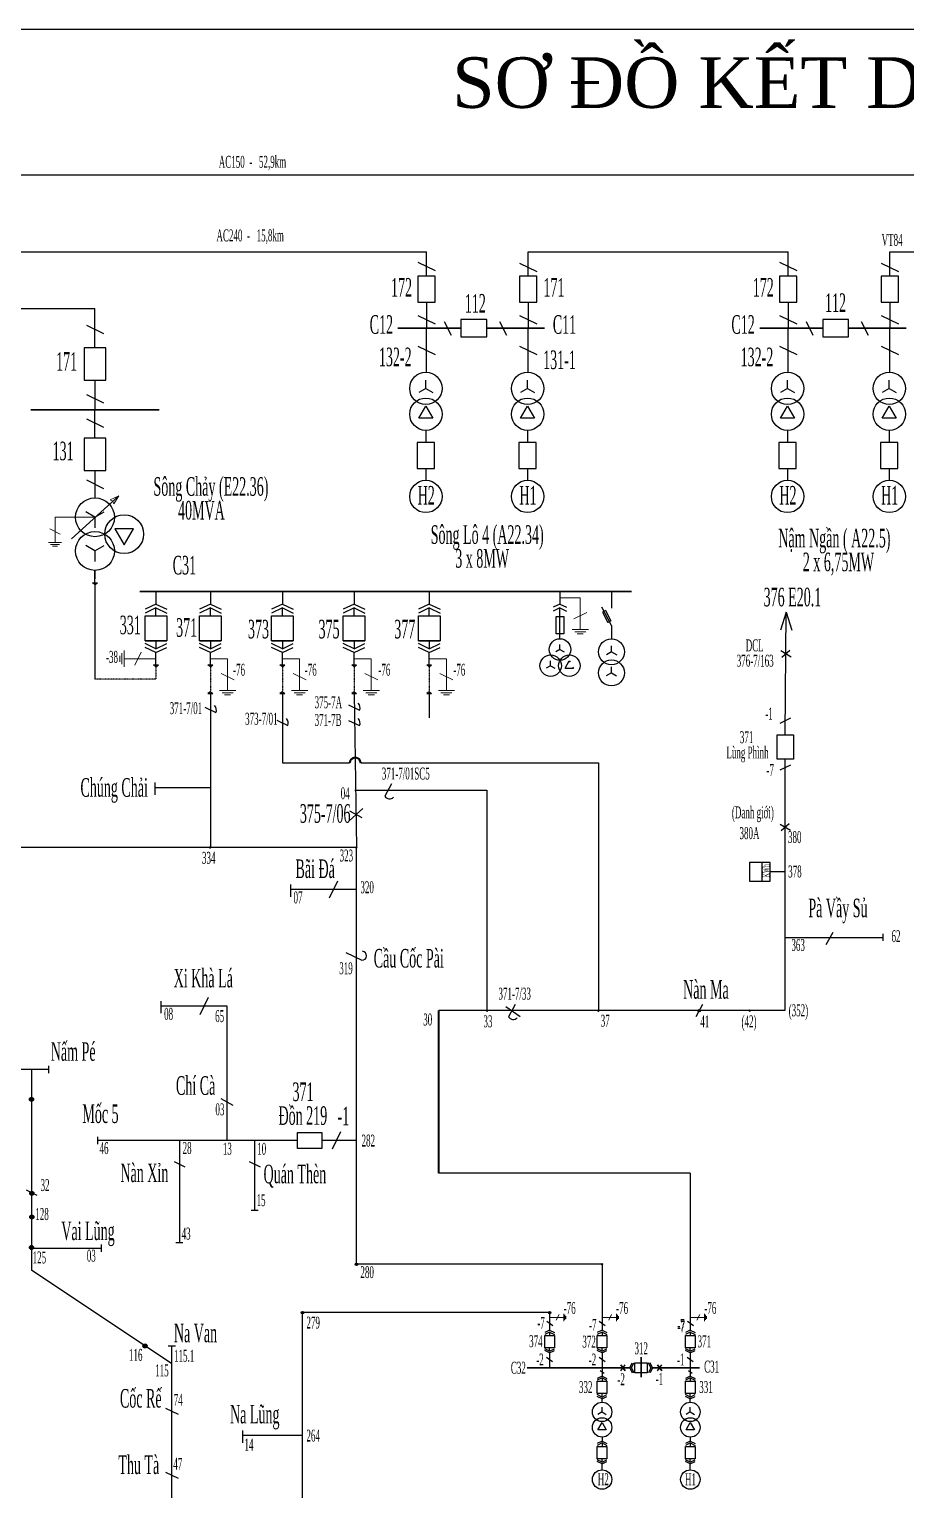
# Model space of a CAD drawing. Header units: inches. Extents: x 5954 to 16840, y 1852 to 5708.
# Drawn here: x 6516 to 6888, y 5087 to 5708 of the extents above; entities that cross this region are included whole.
import ezdxf

# ---------------------------------------------------------------- set-up
doc = ezdxf.new("R2010")
doc.units = ezdxf.units.IN
doc.header["$LTSCALE"] = 0.007
doc.header["$MEASUREMENT"] = 0
doc.linetypes.add('HIDDENX2', pattern=[0.75, 0.5, -0.25])
doc.layers.get('0').update_dxf_attribs({"color": 8, "lineweight": 25})
for name, color, linetype, lineweight in [('0.4+6kV', 6, 'Continuous', 25), ('Cap 35', 30, 'HIDDENX2', 25), ('DZ 22+10', 170, 'Continuous', 25), ('DZ 35', 30, 'Continuous', 25), ('DZ110', 1, 'Continuous', 25), ('TC 110', 1, 'Continuous', 35), ('TC 35', 30, 'Continuous', 35), ('Tiep dat', 7, 'Continuous', 15)]:
    doc.layers.add(name, color=color, linetype=linetype, lineweight=lineweight)
doc.layers.add('Chu', color=7, linetype='Continuous')
doc.layers.add('so', color=7, linetype='Continuous')
doc.styles.add('chu', font='times.ttf', dxfattribs={"width": 0.5, "height": 0.2})
doc.styles.get("Standard").update_dxf_attribs({"font": 'tahoma.ttf'})

msp = doc.modelspace()

# ---------------------------------------------------------------- hatches: boundary and pattern name
at = {"layer": 'DZ 35'}
for points in [[(6591.88, 5360.09, 1), (6592.96, 5360.09, 1)], [(6653.94, 5360.09, 1), (6655.02, 5360.09, 1)], [(6709.42, 5290.79, 1), (6710.5, 5290.79, 1)], [(6756.62, 5290.79, 1), (6757.7, 5290.79, 1)], [(6799.46, 5290.79, 1), (6800.54, 5290.79, 1)], [(6820.89, 5290.79, 1), (6821.96, 5290.79, 1)], [(6516.61, 5254, 1), (6516.61, 5252.27, 1)], [(6516.77, 5214.08, 1), (6516.77, 5212.35, 1)], [(6516.77, 5204.02, 1), (6516.77, 5202.29, 1)], [(6516.61, 5191.09, 1), (6516.61, 5189.36, 1)], [(6654.02, 5183.08, 1), (6655.1, 5183.08, 1)], [(6758.23, 5183.08, 1), (6759.31, 5183.08, 1)], [(6631.09, 5162.57, 1), (6632.17, 5162.57, 1)], [(6735.96, 5162.57, 1), (6737.04, 5162.57, 1)], [(6564.78, 5149.29, 1), (6564.78, 5147.56, 1)]]:
    msp.add_hatch(color=256, dxfattribs=at).paths.add_polyline_path(points)

# ---------------------------------------------------------------- linework, layer by layer
at = {"color": 0}
msp.add_lwpolyline([(8371.67, 4027.59), (6031.74, 4027.59), (6031.74, 5707.54), (8371.67, 5707.54)], close=True, dxfattribs=at)
at = {"layer": '0.4+6kV', "color": 6}
for p, q in [((6681, 5542.34), (6683.98, 5547.51)), ((6683.98, 5547.51), (6686.96, 5542.34)), ((6724.18, 5542.34), (6727.16, 5547.51)), ((6727.16, 5547.51), (6730.14, 5542.34)), ((6834.5, 5542.34), (6837.48, 5547.51)), ((6837.48, 5547.51), (6840.46, 5542.34)), ((6877.68, 5542.34), (6880.66, 5547.51)), ((6880.66, 5547.51), (6883.64, 5542.34)), ((6686.96, 5542.34), (6681, 5542.34)), ((6730.14, 5542.34), (6724.18, 5542.34)), ((6840.46, 5542.34), (6834.5, 5542.34)), ((6883.64, 5542.34), (6877.68, 5542.34)), ((6683.98, 5537.19), (6683.98, 5532.03)), ((6727.16, 5537.19), (6727.16, 5532.03)), ((6837.48, 5537.19), (6837.48, 5532.03)), ((6880.66, 5537.19), (6880.66, 5532.03)), ((6683.98, 5521.03), (6683.98, 5516.01)), ((6683.98, 5519.98), (6683.98, 5516.01)), ((6727.16, 5521.03), (6727.16, 5516.01)), ((6727.16, 5519.98), (6727.16, 5516.01)), ((6837.48, 5521.03), (6837.48, 5516.01)), ((6837.48, 5519.98), (6837.48, 5516.01)), ((6880.66, 5521.03), (6880.66, 5516.01)), ((6880.66, 5519.98), (6880.66, 5516.01)), ((6683.98, 5512.36), (6683.98, 5512.36)), ((6727.16, 5512.36), (6727.16, 5512.36)), ((6837.48, 5512.36), (6837.48, 5512.36)), ((6880.66, 5512.36), (6880.66, 5512.36))]:
    msp.add_line(p, q, dxfattribs=at)
at = {"layer": '0.4+6kV'}
for p, q in [((6756.98, 5112.8), (6758.77, 5115.9)), ((6760.56, 5112.8), (6756.98, 5112.8)), ((6758.77, 5115.9), (6760.56, 5112.8)), ((6794.42, 5112.8), (6796.21, 5115.9)), ((6798, 5112.8), (6794.42, 5112.8)), ((6796.21, 5115.9), (6798, 5112.8)), ((6758.77, 5107.94), (6756.71, 5106.94)), ((6758.77, 5107.21), (6756.71, 5106.21)), ((6758.77, 5109.71), (6758.77, 5107.94)), ((6758.77, 5107.94), (6760.83, 5106.94)), ((6758.77, 5107.21), (6758.77, 5105.74)), ((6758.77, 5107.21), (6760.83, 5106.21)), ((6796.21, 5107.94), (6794.15, 5106.94)), ((6796.21, 5107.21), (6794.15, 5106.21)), ((6796.21, 5109.71), (6796.21, 5107.94)), ((6796.21, 5107.94), (6798.27, 5106.94)), ((6796.21, 5107.21), (6796.21, 5105.74)), ((6796.21, 5107.21), (6798.27, 5106.21)), ((6758.77, 5099.07), (6756.71, 5100.07)), ((6758.77, 5098.34), (6756.71, 5099.34)), ((6758.77, 5099.07), (6758.77, 5100.54)), ((6758.77, 5099.07), (6760.83, 5100.07)), ((6758.77, 5098.34), (6760.83, 5099.34)), ((6758.77, 5095.83), (6758.77, 5098.34)), ((6796.2, 5098.34), (6794.13, 5099.34)), ((6796.21, 5099.07), (6794.15, 5100.07)), ((6796.2, 5098.34), (6798.26, 5099.34)), ((6796.2, 5095.83), (6796.2, 5098.34)), ((6796.21, 5099.07), (6796.21, 5100.54)), ((6796.21, 5099.07), (6798.27, 5100.07))]:
    msp.add_line(p, q, dxfattribs=at)
for points in [[(6756.71, 5105.74), (6760.83, 5105.74), (6760.83, 5100.54), (6756.71, 5100.54)], [(6794.15, 5105.74), (6798.27, 5105.74), (6798.27, 5100.54), (6794.15, 5100.54)]]:
    msp.add_lwpolyline(points, close=True, dxfattribs=at)
at = {"layer": '0.4+6kV', "color": 6}
for centre in [(6683.98, 5544.07), (6727.16, 5544.07), (6837.48, 5544.07), (6880.66, 5544.07), (6683.98, 5509.14), (6683.98, 5509.14), (6727.16, 5509.14), (6727.16, 5509.14), (6837.48, 5509.14), (6837.48, 5509.14), (6880.66, 5509.14), (6880.66, 5509.14)]:
    msp.add_circle(centre, 6.87, dxfattribs=at)
at = {"layer": '0.4+6kV'}
for centre in [(6758.77, 5113.83), (6796.21, 5113.83), (6758.77, 5091.7), (6758.77, 5091.7), (6796.2, 5091.7), (6796.2, 5091.7)]:
    msp.add_circle(centre, 4.12, dxfattribs=at)
at = {"layer": 'Cap 35'}
for p, q in [((6569.44, 5436.78), (6569.44, 5431.5)), ((6592.53, 5436.78), (6592.53, 5426.22)), ((6623.07, 5436.78), (6623.07, 5426.22)), ((6653.5, 5436.78), (6653.5, 5426.22)), ((6685.4, 5436.78), (6685.4, 5426.22)), ((6569.44, 5431.5), (6543.56, 5431.5))]:
    msp.add_line(p, q, dxfattribs=at)
at = {"layer": 'DZ 22+10', "color": 170}
for p, q in [((6559.86, 5495.41), (6552, 5495.41)), ((6552, 5495.41), (6555.93, 5488.6)), ((6555.93, 5488.6), (6559.86, 5495.41))]:
    msp.add_line(p, q, dxfattribs=at)
msp.add_circle((6555.93, 5493.14), 8.25, dxfattribs=at)
at = {"layer": 'DZ 35'}
for p, q in [((6543.56, 5486), (6539.62, 5488.27)), ((6543.56, 5486), (6547.49, 5488.27)), ((6543.56, 5486), (6543.56, 5481.46)), ((6543.56, 5472.5), (6543.56, 5477.75)), ((6543.56, 5477.75), (6543.56, 5474.14)), ((6543.56, 5471.7), (6542.54, 5472.5)), ((6542.54, 5472.5), (6544.57, 5472.5)), ((6543.56, 5471.7), (6544.57, 5472.5)), ((6543.56, 5471.7), (6543.56, 5431.5)), ((6569.44, 5468.71), (6569.44, 5463.46)), ((6592.53, 5468.71), (6592.53, 5463.46)), ((6623.07, 5468.71), (6623.07, 5463.46)), ((6653.5, 5468.71), (6653.5, 5463.46)), ((6685.4, 5468.71), (6685.4, 5463.46)), ((6740.89, 5468.71), (6740.89, 5463.46)), ((6762.75, 5468.71), (6762.75, 5461.64)), ((6569.44, 5463.46), (6564.86, 5461.23)), ((6569.44, 5461.83), (6564.86, 5459.61)), ((6569.44, 5463.46), (6574.02, 5461.23)), ((6569.44, 5458.46), (6569.44, 5461.83)), ((6569.44, 5461.83), (6574.02, 5459.61)), ((6592.53, 5463.46), (6587.94, 5461.23)), ((6592.53, 5461.83), (6587.94, 5459.61)), ((6592.53, 5463.46), (6597.11, 5461.23)), ((6592.53, 5458.46), (6592.53, 5461.83)), ((6592.53, 5461.83), (6597.11, 5459.61)), ((6623.07, 5463.46), (6618.49, 5461.23)), ((6623.07, 5461.83), (6618.49, 5459.61)), ((6623.07, 5463.46), (6627.65, 5461.23)), ((6623.07, 5458.46), (6623.07, 5461.83)), ((6623.07, 5461.83), (6627.65, 5459.61)), ((6653.5, 5463.46), (6648.92, 5461.23)), ((6653.5, 5461.83), (6648.92, 5459.61)), ((6653.5, 5463.46), (6658.09, 5461.23)), ((6653.5, 5458.46), (6653.5, 5461.83)), ((6653.5, 5461.83), (6658.09, 5459.61)), ((6685.4, 5463.46), (6680.81, 5461.23)), ((6685.4, 5461.83), (6680.81, 5459.61)), ((6685.4, 5463.46), (6689.98, 5461.23)), ((6685.4, 5458.46), (6685.4, 5461.83)), ((6685.4, 5461.83), (6689.98, 5459.61)), ((6740.89, 5463.46), (6738.06, 5462.08)), ((6740.89, 5461.83), (6738.06, 5460.46)), ((6739.29, 5458.1), (6742.5, 5458.1)), ((6739.29, 5450.79), (6739.29, 5458.1)), ((6740.89, 5463.46), (6743.73, 5462.08)), ((6740.89, 5461.83), (6743.73, 5460.46)), ((6740.89, 5448.73), (6740.89, 5461.83)), ((6742.5, 5458.1), (6742.5, 5450.79)), ((6762.75, 5454.36), (6758.59, 5462.12)), ((6760.24, 5460.67), (6758.88, 5459.95)), ((6758.88, 5459.95), (6761.19, 5455.65)), ((6760.24, 5460.67), (6762.54, 5456.37)), ((6836.9, 5459.98), (6834.52, 5452.33)), ((6836.5, 5407.89), (6836.9, 5459.98)), ((6836.9, 5459.98), (6839.29, 5452.33)), ((6762.54, 5456.37), (6761.19, 5455.65)), ((6762.75, 5454.36), (6762.75, 5448.68)), ((6564.86, 5447.83), (6574.02, 5447.83)), ((6569.44, 5444.45), (6564.86, 5446.68)), ((6569.44, 5447.83), (6569.44, 5444.45)), ((6569.44, 5444.45), (6574.02, 5446.68)), ((6587.94, 5447.83), (6597.11, 5447.83)), ((6592.53, 5444.45), (6587.94, 5446.68)), ((6592.53, 5447.83), (6592.53, 5444.45)), ((6592.53, 5444.45), (6597.11, 5446.68)), ((6618.49, 5447.83), (6627.65, 5447.83)), ((6623.07, 5444.45), (6618.49, 5446.68)), ((6623.07, 5447.83), (6623.07, 5444.45)), ((6623.07, 5444.45), (6627.65, 5446.68)), ((6648.92, 5447.83), (6658.09, 5447.83)), ((6653.5, 5444.45), (6648.92, 5446.68)), ((6653.5, 5447.83), (6653.5, 5444.45)), ((6653.5, 5444.45), (6658.09, 5446.68)), ((6680.81, 5447.83), (6689.98, 5447.83)), ((6685.4, 5444.45), (6680.81, 5446.68)), ((6685.4, 5447.83), (6685.4, 5444.45)), ((6685.4, 5444.45), (6689.98, 5446.68)), ((6742.5, 5450.79), (6739.29, 5450.79)), ((6740.89, 5444.15), (6740.89, 5446.25)), ((6762.82, 5443.14), (6762.82, 5445.67)), ((6569.44, 5442.83), (6564.86, 5445.05)), ((6569.44, 5442.83), (6574.02, 5445.05)), ((6569.44, 5437.58), (6569.44, 5442.83)), ((6592.53, 5442.83), (6587.94, 5445.05)), ((6592.53, 5442.83), (6597.11, 5445.05)), ((6592.53, 5437.58), (6592.53, 5442.83)), ((6623.07, 5442.83), (6618.49, 5445.05)), ((6623.07, 5442.83), (6627.65, 5445.05)), ((6623.07, 5437.58), (6623.07, 5442.83)), ((6653.5, 5442.83), (6648.92, 5445.05)), ((6653.5, 5442.83), (6658.09, 5445.05)), ((6653.5, 5437.58), (6653.5, 5442.83)), ((6685.4, 5442.83), (6680.81, 5445.05)), ((6685.4, 5442.83), (6689.98, 5445.05)), ((6685.4, 5437.58), (6685.4, 5442.83)), ((6736.93, 5437.27), (6736.93, 5439.38)), ((6740.89, 5444.15), (6739.07, 5443.09)), ((6740.89, 5444.15), (6742.72, 5443.09)), ((6743.04, 5436.22), (6744.86, 5439.38)), ((6744.86, 5439.38), (6745.26, 5438.7)), ((6762.82, 5443.14), (6760.63, 5441.87)), ((6762.82, 5443.14), (6765.01, 5441.87)), ((6834.6, 5443.7), (6838.97, 5441.09)), ((6569.44, 5436.78), (6568.42, 5437.58)), ((6568.42, 5437.58), (6570.45, 5437.58)), ((6569.44, 5436.78), (6570.45, 5437.58)), ((6592.53, 5436.78), (6591.51, 5437.58)), ((6591.51, 5437.58), (6593.54, 5437.58)), ((6592.53, 5436.78), (6593.54, 5437.58)), ((6623.07, 5436.78), (6622.06, 5437.58)), ((6622.06, 5437.58), (6624.08, 5437.58)), ((6623.07, 5436.78), (6624.08, 5437.58)), ((6653.5, 5436.78), (6652.49, 5437.58)), ((6652.49, 5437.58), (6654.52, 5437.58)), ((6653.5, 5436.78), (6654.52, 5437.58)), ((6685.4, 5436.78), (6684.38, 5437.58)), ((6684.38, 5437.58), (6686.41, 5437.58)), ((6685.4, 5436.78), (6686.41, 5437.58)), ((6736.93, 5437.27), (6735.1, 5436.22)), ((6736.93, 5437.27), (6738.75, 5436.22)), ((6743.04, 5436.22), (6746.69, 5436.22)), ((6746.37, 5436.77), (6746.69, 5436.22)), ((6762.75, 5434.2), (6760.56, 5432.94)), ((6762.75, 5434.2), (6762.75, 5436.73)), ((6762.75, 5434.2), (6764.94, 5432.94)), ((6592.53, 5426.22), (6591.51, 5425.42)), ((6591.51, 5425.42), (6593.54, 5425.42)), ((6592.53, 5426.22), (6593.54, 5425.42)), ((6623.07, 5426.22), (6622.06, 5425.42)), ((6622.06, 5425.42), (6624.08, 5425.42)), ((6623.07, 5426.22), (6624.08, 5425.42)), ((6651.21, 5420.61), (6655.8, 5418.39)), ((6653.5, 5426.22), (6652.49, 5425.42)), ((6652.49, 5425.42), (6654.52, 5425.42)), ((6653.5, 5426.22), (6654.52, 5425.42)), ((6685.4, 5426.22), (6684.38, 5425.42)), ((6684.38, 5425.42), (6686.41, 5425.42)), ((6685.4, 5426.22), (6686.41, 5425.42)), ((6590.24, 5419.61), (6594.82, 5417.39)), ((6838.79, 5414.99), (6834.21, 5412.77)), ((6620.78, 5414.11), (6625.36, 5411.89)), ((6651.21, 5414.07), (6655.8, 5411.85)), ((6623.07, 5396), (6651.62, 5396)), ((6656.35, 5395.97), (6757.2, 5395.97)), ((6757.2, 5395.97), (6757.2, 5290.79)), ((6836.5, 5291), (6836.5, 5397.57)), ((6838.79, 5395.09), (6834.21, 5392.87)), ((6568.99, 5387.63), (6568.99, 5382.49)), ((6592.53, 5385.47), (6568.99, 5385.47)), ((6653.84, 5384.46), (6709.91, 5384.46)), ((6669.43, 5387.06), (6666.57, 5381.85)), ((6709.91, 5384.46), (6709.91, 5290.79)), ((6656.92, 5372.61), (6651.7, 5375.46)), ((6834.33, 5370.05), (6838.7, 5367.44)), ((6543.04, 5360.09), (6475.11, 5360.09)), ((6654.56, 5360.09), (6543.04, 5360.09)), ((6654.56, 5182.54), (6654.56, 5360.09)), ((6826.59, 5353.65), (6826.59, 5345.73)), ((6836.5, 5349.69), (6830.12, 5349.69)), ((6626.48, 5344.33), (6626.48, 5339.19)), ((6654.56, 5342.17), (6626.48, 5342.17)), ((6646.53, 5345.83), (6642.98, 5338.5)), ((6836.5, 5321.9), (6878, 5321.9)), ((6856.63, 5323.96), (6853.77, 5318.75)), ((6878, 5320.39), (6878, 5323.42)), ((6650.08, 5315.46), (6656.85, 5312.18)), ((6571.57, 5294.89), (6571.57, 5289.74)), ((6599.65, 5292.72), (6571.57, 5292.72)), ((6591.62, 5296.39), (6588.06, 5289.06)), ((6599.65, 5235.67), (6599.65, 5292.72)), ((6836.5, 5290.79), (6689.5, 5290.79)), ((6721.93, 5293.39), (6719.07, 5288.18)), ((6801.43, 5293.39), (6798.57, 5288.18)), ((6523.99, 5265.82), (6475.11, 5265.82)), ((6516.61, 5265.82), (6516.61, 5180.54)), ((6523.99, 5264.31), (6523.99, 5267.33)), ((6602.26, 5250.54), (6597.04, 5253.39)), ((6544.81, 5234.16), (6544.81, 5237.18)), ((6629.46, 5235.67), (6544.81, 5235.67)), ((6579.38, 5235.67), (6579.38, 5192.19)), ((6611.32, 5235.67), (6611.32, 5205.98)), ((6654.56, 5235.67), (6639.77, 5235.67)), ((6647.82, 5239.34), (6644.26, 5232.01)), ((6577.09, 5226.75), (6581.67, 5224.52)), ((6609.02, 5226.75), (6613.61, 5224.52)), ((6796.21, 5221.78), (6689.5, 5221.78)), ((6796.21, 5221.78), (6796.21, 5155.06)), ((6514.31, 5214.65), (6518.9, 5212.43)), ((6612.83, 5205.98), (6609.8, 5205.98)), ((6654.56, 5182.54), (6654.56, 5207.81)), ((6546.29, 5188.4), (6546.29, 5191.43)), ((6580.89, 5192.19), (6577.87, 5192.19)), ((6516.61, 5189.92), (6546.29, 5189.92)), ((6576.19, 5140.82), (6516.61, 5180.54)), ((6758.77, 5183.08), (6654.56, 5183.08)), ((6758.77, 5183.08), (6758.77, 5155.06)), ((6631.63, 5057.52), (6631.63, 5163.11)), ((6736.5, 5162.57), (6631.63, 5162.57)), ((6736.5, 5162.57), (6736.5, 5155.06)), ((6736.5, 5155.06), (6734.44, 5154.06)), ((6736.5, 5154.32), (6734.44, 5153.32)), ((6735.28, 5158.9), (6737.84, 5157.08)), ((6736.5, 5155.06), (6738.56, 5154.06)), ((6736.5, 5154.32), (6736.5, 5152.85)), ((6736.5, 5154.32), (6738.56, 5153.32)), ((6758.77, 5155.06), (6756.71, 5154.06)), ((6758.77, 5154.32), (6756.71, 5153.32)), ((6757.55, 5158.9), (6760.11, 5157.08)), ((6758.77, 5155.06), (6760.83, 5154.06)), ((6758.77, 5154.32), (6758.77, 5152.85)), ((6758.77, 5154.32), (6760.83, 5153.32)), ((6796.21, 5155.06), (6794.15, 5154.06)), ((6796.21, 5154.32), (6794.15, 5153.32)), ((6794.99, 5158.9), (6797.55, 5157.08)), ((6796.21, 5155.06), (6798.27, 5154.06)), ((6796.21, 5154.32), (6796.21, 5152.85)), ((6796.21, 5154.32), (6798.27, 5153.32)), ((6577.7, 5148.33), (6574.68, 5148.33)), ((6576.19, 5058.06), (6576.19, 5148.33)), ((6736.5, 5146.18), (6734.44, 5147.18)), ((6736.5, 5145.45), (6734.44, 5146.45)), ((6735.22, 5143.65), (6737.78, 5141.83)), ((6736.5, 5146.18), (6736.5, 5147.66)), ((6736.5, 5146.18), (6738.56, 5147.18)), ((6736.5, 5145.45), (6738.56, 5146.45)), ((6736.5, 5145.45), (6736.5, 5139.13)), ((6758.77, 5146.18), (6756.71, 5147.18)), ((6758.77, 5145.45), (6756.71, 5146.45)), ((6757.49, 5143.65), (6760.05, 5141.83)), ((6758.77, 5146.18), (6758.77, 5147.66)), ((6758.77, 5146.18), (6760.83, 5147.18)), ((6758.77, 5145.45), (6760.83, 5146.45)), ((6758.77, 5145.45), (6758.77, 5139.13)), ((6796.21, 5146.18), (6794.15, 5147.18)), ((6796.21, 5145.45), (6794.15, 5146.45)), ((6794.93, 5143.65), (6797.49, 5141.83)), ((6796.21, 5146.18), (6796.21, 5147.66)), ((6796.21, 5146.18), (6798.27, 5147.18)), ((6796.21, 5145.45), (6798.27, 5146.45)), ((6796.21, 5145.45), (6796.21, 5139.13)), ((6758.77, 5135.6), (6756.71, 5134.6)), ((6757.94, 5137.97), (6759.6, 5136.82)), ((6758.77, 5139.13), (6758.77, 5135.6)), ((6758.77, 5135.6), (6760.83, 5134.6)), ((6766.69, 5137.9), (6768.53, 5140.36)), ((6770.52, 5139.13), (6771.52, 5141.19)), ((6770.52, 5139.13), (6771.52, 5137.07)), ((6771.25, 5139.13), (6772.25, 5141.19)), ((6771.25, 5139.13), (6772.25, 5137.07)), ((6779.4, 5139.13), (6778.4, 5141.19)), ((6779.4, 5139.13), (6778.4, 5137.07)), ((6780.13, 5139.13), (6779.13, 5141.19)), ((6780.13, 5139.13), (6779.13, 5137.07)), ((6782.32, 5137.9), (6784.15, 5140.36)), ((6796.21, 5135.6), (6794.15, 5134.6)), ((6795.38, 5137.97), (6797.05, 5136.82)), ((6796.21, 5139.13), (6796.21, 5135.6)), ((6796.21, 5135.6), (6798.27, 5134.6)), ((6758.77, 5134.87), (6756.71, 5133.87)), ((6758.77, 5134.87), (6758.77, 5133.4)), ((6758.77, 5134.87), (6760.83, 5133.87)), ((6796.21, 5134.87), (6794.15, 5133.87)), ((6796.21, 5134.87), (6796.21, 5133.4)), ((6796.21, 5134.87), (6798.27, 5133.87)), ((6758.77, 5126.73), (6756.71, 5127.73)), ((6758.77, 5126), (6756.71, 5127)), ((6758.77, 5126.73), (6758.77, 5128.2)), ((6758.77, 5126.73), (6760.83, 5127.73)), ((6758.77, 5126), (6760.83, 5127)), ((6758.77, 5124.53), (6758.77, 5126)), ((6796.21, 5126.73), (6794.15, 5127.73)), ((6796.21, 5126), (6794.15, 5127)), ((6796.21, 5126.73), (6796.21, 5128.2)), ((6796.21, 5126.73), (6798.27, 5127.73)), ((6796.21, 5126), (6798.27, 5127)), ((6796.21, 5124.53), (6796.21, 5126)), ((6573.47, 5122.05), (6578.92, 5119.41)), ((6758.77, 5120.4), (6756.98, 5119.37)), ((6758.77, 5120.4), (6758.77, 5122.47)), ((6758.77, 5120.4), (6760.56, 5119.37)), ((6796.21, 5120.4), (6794.42, 5119.37)), ((6796.21, 5120.4), (6796.21, 5122.47)), ((6796.21, 5120.4), (6798, 5119.37)), ((6606.18, 5112.48), (6606.18, 5107.34)), ((6631.63, 5110.32), (6606.18, 5110.32)), ((6573.47, 5094.89), (6578.92, 5092.25))]:
    msp.add_line(p, q, dxfattribs=at)
at = {"layer": 'DZ 35', "ltscale": 4}
for p, q in [((6592.53, 5425.42), (6592.53, 5360.09)), ((6623.07, 5425.42), (6623.07, 5396)), ((6653.5, 5425.42), (6654.56, 5360.09)), ((6685.4, 5425.42), (6685.4, 5415.2))]:
    msp.add_line(p, q, dxfattribs=at)
at = {"layer": 'DZ 35', "lineweight": 40}
msp.add_line((6689.5, 5221.78), (6689.5, 5290.79), dxfattribs=at)
at = {"layer": 'DZ 35'}
for points in [[(6564.86, 5458.46), (6574.02, 5458.46), (6574.02, 5447.83), (6564.86, 5447.83)], [(6587.94, 5458.46), (6597.11, 5458.46), (6597.11, 5447.83), (6587.94, 5447.83)], [(6618.49, 5458.46), (6627.65, 5458.46), (6627.65, 5447.83), (6618.49, 5447.83)], [(6648.92, 5458.46), (6658.09, 5458.46), (6658.09, 5447.83), (6648.92, 5447.83)], [(6680.81, 5458.46), (6689.98, 5458.46), (6689.98, 5447.83), (6680.81, 5447.83)], [(6833.06, 5397.57), (6833.06, 5407.89), (6839.94, 5407.89), (6839.94, 5397.57)], [(6830.12, 5345.73), (6830.12, 5353.65), (6821.33, 5353.65), (6821.33, 5345.73)], [(6639.77, 5232.23), (6629.46, 5232.23), (6629.46, 5239.11), (6639.77, 5239.11)], [(6734.44, 5152.85), (6738.56, 5152.85), (6738.56, 5147.66), (6734.44, 5147.66)], [(6756.71, 5152.85), (6760.83, 5152.85), (6760.83, 5147.66), (6756.71, 5147.66)], [(6794.15, 5152.85), (6798.27, 5152.85), (6798.27, 5147.66), (6794.15, 5147.66)], [(6772.73, 5137.07), (6772.73, 5141.19), (6777.92, 5141.19), (6777.92, 5137.07)], [(6756.71, 5133.4), (6760.83, 5133.4), (6760.83, 5128.2), (6756.71, 5128.2)], [(6794.15, 5133.4), (6798.27, 5133.4), (6798.27, 5128.2), (6794.15, 5128.2)]]:
    msp.add_lwpolyline(points, close=True, dxfattribs=at)
for centre, radius in [((6543.56, 5486), 8.25), ((6740.89, 5444.15), 4.58), ((6762.75, 5443.18), 5.5), ((6736.93, 5437.27), 4.58), ((6744.86, 5437.27), 4.58), ((6762.75, 5434.2), 5.5), ((6800, 5290.79), 0.54), ((6516.61, 5253.14), 0.864), ((6516.77, 5213.22), 0.864), ((6516.77, 5203.16), 0.864), ((6516.61, 5190.22), 0.864), ((6654.56, 5183.08), 0.54), ((6631.63, 5162.57), 0.54), ((6736.5, 5162.57), 0.54), ((6564.78, 5148.42), 0.864), ((6758.77, 5120.4), 4.12), ((6796.21, 5120.4), 4.12)]:
    msp.add_circle(centre, radius, dxfattribs=at)
for centre, radius, start, end in [((6653.5, 5419.5), 2.55, 334.12461, 46.3109), ((6592.53, 5418.5), 2.55, 334.12461, 46.3109), ((6623.07, 5413), 2.55, 334.12461, 46.3109), ((6653.5, 5412.96), 2.55, 334.12461, 46.3109), ((6668.58, 5383.09), 2.36, 211.78168, 314.79441), ((6656.84, 5314.14), 1.96, 270.33789, 81.71583), ((6721.08, 5289.42), 2.36, 211.78168, 314.79441)]:
    msp.add_arc(centre, radius, start, end, dxfattribs=at)
at = {"layer": 'DZ 35', "lineweight": 40}
msp.add_arc((6653.98, 5395.86), 2.37, 2.62274, 176.63147, dxfattribs=at)
at = {"layer": 'DZ110', "color": 1}
for p, q in [((7030.97, 5645.51), (6050.26, 5645.51)), ((6063.42, 5613.06), (6684.22, 5613.06)), ((6684.22, 5602.68), (6684.22, 5613.06)), ((6727.4, 5602.68), (6727.4, 5613.06)), ((6727.4, 5613.06), (6837.72, 5613.06)), ((6837.72, 5602.68), (6837.72, 5613.06)), ((6880.9, 5613.06), (7130.82, 5613.06)), ((6880.9, 5602.68), (6880.9, 5613.06)), ((6680.55, 5608.67), (6687.89, 5605.11)), ((6723.73, 5608.17), (6731.07, 5604.61)), ((6834.05, 5608.67), (6841.39, 5605.11)), ((6877.23, 5608.17), (6884.57, 5604.61)), ((6396.27, 5588.9), (6543.56, 5588.9)), ((6543.56, 5572.25), (6543.56, 5588.9)), ((6684.22, 5591.68), (6684.22, 5580.54)), ((6727.4, 5591.68), (6727.4, 5580.54)), ((6837.72, 5591.68), (6837.72, 5580.54)), ((6880.9, 5591.68), (6880.9, 5580.54)), ((6680.55, 5585.96), (6687.89, 5582.4)), ((6691.81, 5583.47), (6694.65, 5577.61)), ((6715.28, 5583.47), (6718.13, 5577.61)), ((6723.73, 5585.96), (6731.07, 5582.4)), ((6834.05, 5585.96), (6841.39, 5582.4)), ((6845.31, 5583.47), (6848.15, 5577.61)), ((6868.78, 5583.47), (6871.63, 5577.61)), ((6877.23, 5585.96), (6884.57, 5582.4)), ((6539.89, 5581.83), (6547.22, 5578.27)), ((6684.22, 5561.89), (6684.22, 5580.54)), ((6727.4, 5561.89), (6727.4, 5580.54)), ((6837.72, 5561.89), (6837.72, 5580.54)), ((6880.9, 5561.89), (6880.9, 5580.54)), ((6680.55, 5572.99), (6687.89, 5569.44)), ((6723.73, 5572.99), (6731.07, 5569.44)), ((6834.05, 5572.99), (6841.39, 5569.44)), ((6877.23, 5572.99), (6884.57, 5569.44)), ((6543.56, 5558.5), (6543.56, 5553.12)), ((6683.98, 5555.02), (6683.98, 5558.46)), ((6727.16, 5555.02), (6727.16, 5558.46)), ((6837.48, 5555.02), (6837.48, 5558.46)), ((6880.66, 5555.02), (6880.66, 5558.46)), ((6539.89, 5552.49), (6547.22, 5548.93)), ((6543.56, 5553.12), (6543.56, 5545.98)), ((6683.98, 5555.02), (6681, 5553.3)), ((6683.98, 5555.02), (6686.96, 5553.3)), ((6727.16, 5555.02), (6724.18, 5553.3)), ((6727.16, 5555.02), (6730.14, 5553.3)), ((6837.48, 5555.02), (6834.5, 5553.3)), ((6837.48, 5555.02), (6840.46, 5553.3)), ((6880.66, 5555.02), (6877.68, 5553.3)), ((6880.66, 5555.02), (6883.64, 5553.3)), ((6543.56, 5533.92), (6543.56, 5545.98)), ((6539.89, 5542.13), (6547.22, 5538.57)), ((6543.56, 5520.17), (6543.56, 5508.53)), ((6539.89, 5516.13), (6547.22, 5512.58)), ((6543.56, 5500.29), (6539.62, 5502.56)), ((6543.56, 5500.29), (6547.49, 5502.56)), ((6543.56, 5500.29), (6543.56, 5495.75)), ((6835.1, 5440.88), (6838.49, 5443.9)), ((6651.38, 5371.4), (6657.24, 5376.59)), ((6834.83, 5367.23), (6838.22, 5370.24)), ((6717.85, 5292.57), (6724.06, 5288.38))]:
    msp.add_line(p, q, dxfattribs=at)
for points in [[(6687.89, 5591.68), (6687.89, 5602.68), (6680.55, 5602.68), (6680.55, 5591.68)], [(6731.07, 5591.68), (6731.07, 5602.68), (6723.73, 5602.68), (6723.73, 5591.68)], [(6841.39, 5591.68), (6841.39, 5602.68), (6834.05, 5602.68), (6834.05, 5591.68)], [(6884.57, 5591.68), (6884.57, 5602.68), (6877.23, 5602.68), (6877.23, 5591.68)], [(6709.88, 5584.21), (6698.88, 5584.21), (6698.88, 5576.87), (6709.88, 5576.87)], [(6863.38, 5584.21), (6852.38, 5584.21), (6852.38, 5576.87), (6863.38, 5576.87)], [(6538.97, 5572.25), (6538.97, 5558.5), (6548.14, 5558.5), (6548.14, 5572.25)], [(6538.97, 5533.92), (6538.97, 5520.17), (6548.14, 5520.17), (6548.14, 5533.92)], [(6687.64, 5521.03), (6687.64, 5532.03), (6680.31, 5532.03), (6680.31, 5521.03)], [(6730.83, 5521.03), (6730.83, 5532.03), (6723.49, 5532.03), (6723.49, 5521.03)], [(6841.14, 5521.03), (6841.14, 5532.03), (6833.81, 5532.03), (6833.81, 5521.03)], [(6884.33, 5521.03), (6884.33, 5532.03), (6876.99, 5532.03), (6876.99, 5521.03)]]:
    msp.add_lwpolyline(points, close=True, dxfattribs=at)
for centre, radius in [((6683.98, 5555.02), 6.87), ((6727.16, 5555.02), 6.87), ((6837.48, 5555.02), 6.87), ((6880.66, 5555.02), 6.87), ((6543.56, 5500.29), 8.25)]:
    msp.add_circle(centre, radius, dxfattribs=at)
at = {"layer": 'TC 110', "color": 1}
for p, q in [((6672.15, 5580.54), (6698.88, 5580.54)), ((6709.88, 5580.54), (6734.28, 5580.54)), ((6825.65, 5580.54), (6852.38, 5580.54)), ((6863.38, 5580.54), (6887.78, 5580.54)), ((6516.38, 5545.98), (6570.73, 5545.98)), ((6775.35, 5143.62), (6775.35, 5135.11)), ((6766.7, 5140.45), (6768.52, 5137.81)), ((6782.32, 5140.45), (6784.14, 5137.81))]:
    msp.add_line(p, q, dxfattribs=at)
at = {"layer": 'TC 35'}
for p, q in [((6562.52, 5468.71), (6771.26, 5468.71)), ((6770.52, 5139.13), (6727.04, 5139.13)), ((6800.07, 5139.13), (6780.13, 5139.13))]:
    msp.add_line(p, q, dxfattribs=at)
at = {"layer": 'Tiep dat'}
for p, q in [((6533.58, 5491.2), (6553.65, 5509.42)), ((6553.65, 5509.42), (6550.05, 5507.73)), ((6550.05, 5507.73), (6551.2, 5507.2)), ((6553.65, 5509.42), (6551.62, 5506.01)), ((6551.62, 5506.01), (6551.2, 5507.2)), ((6524.41, 5495.32), (6528.81, 5493.18)), ((6524.41, 5495.32), (6528.81, 5493.18)), ((6524.41, 5495.32), (6528.81, 5493.18)), ((6543.63, 5500.33), (6526.61, 5500.33)), ((6526.61, 5500.33), (6526.61, 5494.25)), ((6526.61, 5500.33), (6526.61, 5494.25)), ((6526.61, 5500.33), (6526.61, 5494.25)), ((6523.86, 5489.55), (6529.36, 5489.55)), ((6523.86, 5489.55), (6529.36, 5489.55)), ((6523.86, 5489.55), (6529.36, 5489.55)), ((6526.61, 5494.25), (6526.61, 5489.55)), ((6526.61, 5494.25), (6526.61, 5489.55)), ((6526.61, 5494.25), (6526.61, 5489.55)), ((6524.73, 5488.8), (6528.5, 5488.8)), ((6524.73, 5488.8), (6528.5, 5488.8)), ((6524.73, 5488.8), (6528.5, 5488.8)), ((6525.58, 5488.07), (6527.65, 5488.07)), ((6525.58, 5488.07), (6527.65, 5488.07)), ((6525.58, 5488.07), (6527.65, 5488.07)), ((6740.89, 5466.08), (6749.51, 5466.08)), ((6749.51, 5466.08), (6749.51, 5458.48)), ((6749.51, 5466.08), (6749.51, 5458.48)), ((6749.51, 5466.08), (6749.51, 5458.48)), ((6752.26, 5459.81), (6746.76, 5457.15)), ((6749.51, 5458.48), (6749.51, 5452.61)), ((6749.51, 5458.48), (6749.51, 5452.61)), ((6749.51, 5458.48), (6749.51, 5452.61)), ((6752.94, 5452.61), (6746.07, 5452.61)), ((6752.94, 5452.61), (6746.07, 5452.61)), ((6752.94, 5452.61), (6746.07, 5452.61)), ((6751.86, 5451.67), (6747.16, 5451.67)), ((6751.86, 5451.67), (6747.16, 5451.67)), ((6751.86, 5451.67), (6747.16, 5451.67)), ((6750.8, 5450.75), (6748.21, 5450.75)), ((6750.8, 5450.75), (6748.21, 5450.75)), ((6750.8, 5450.75), (6748.21, 5450.75)), ((6554.11, 5441.53), (6554.11, 5438.94)), ((6554.11, 5441.53), (6554.11, 5438.94)), ((6554.11, 5441.53), (6554.11, 5438.94)), ((6555.02, 5442.58), (6555.02, 5437.88)), ((6555.02, 5442.58), (6555.02, 5437.88)), ((6555.02, 5442.58), (6555.02, 5437.88)), ((6555.96, 5443.67), (6555.96, 5436.79)), ((6555.96, 5443.67), (6555.96, 5436.79)), ((6555.96, 5443.67), (6555.96, 5436.79)), ((6561.84, 5440.23), (6555.96, 5440.23)), ((6561.84, 5440.23), (6555.96, 5440.23)), ((6561.84, 5440.23), (6555.96, 5440.23)), ((6563.17, 5442.98), (6560.5, 5437.48)), ((6569.44, 5440.23), (6561.84, 5440.23)), ((6592.53, 5440.2), (6599.84, 5440.2)), ((6599.84, 5440.2), (6599.84, 5432.6)), ((6599.84, 5440.2), (6599.84, 5432.6)), ((6599.84, 5440.2), (6599.84, 5432.6)), ((6623.07, 5440.2), (6630.38, 5440.2)), ((6630.38, 5440.2), (6630.38, 5432.6)), ((6630.38, 5440.2), (6630.38, 5432.6)), ((6630.38, 5440.2), (6630.38, 5432.6)), ((6653.5, 5440.2), (6660.82, 5440.2)), ((6660.82, 5440.2), (6660.82, 5432.6)), ((6660.82, 5440.2), (6660.82, 5432.6)), ((6660.82, 5440.2), (6660.82, 5432.6)), ((6685.4, 5440.2), (6692.71, 5440.2)), ((6692.71, 5440.2), (6692.71, 5432.6)), ((6692.71, 5440.2), (6692.71, 5432.6)), ((6692.71, 5440.2), (6692.71, 5432.6)), ((6597.09, 5433.94), (6602.59, 5431.27)), ((6597.09, 5433.94), (6602.59, 5431.27)), ((6597.09, 5433.94), (6602.59, 5431.27)), ((6627.63, 5433.94), (6633.13, 5431.27)), ((6627.63, 5433.94), (6633.13, 5431.27)), ((6627.63, 5433.94), (6633.13, 5431.27)), ((6658.07, 5433.94), (6663.57, 5431.27)), ((6658.07, 5433.94), (6663.57, 5431.27)), ((6658.07, 5433.94), (6663.57, 5431.27)), ((6689.96, 5433.94), (6695.46, 5431.27)), ((6689.96, 5433.94), (6695.46, 5431.27)), ((6689.96, 5433.94), (6695.46, 5431.27)), ((6599.84, 5432.6), (6599.84, 5426.73)), ((6599.84, 5432.6), (6599.84, 5426.73)), ((6599.84, 5432.6), (6599.84, 5426.73)), ((6630.38, 5432.6), (6630.38, 5426.73)), ((6630.38, 5432.6), (6630.38, 5426.73)), ((6630.38, 5432.6), (6630.38, 5426.73)), ((6660.82, 5432.6), (6660.82, 5426.73)), ((6660.82, 5432.6), (6660.82, 5426.73)), ((6660.82, 5432.6), (6660.82, 5426.73)), ((6692.71, 5432.6), (6692.71, 5426.73)), ((6692.71, 5432.6), (6692.71, 5426.73)), ((6692.71, 5432.6), (6692.71, 5426.73)), ((6596.4, 5426.73), (6603.28, 5426.73)), ((6596.4, 5426.73), (6603.28, 5426.73)), ((6596.4, 5426.73), (6603.28, 5426.73)), ((6597.49, 5425.79), (6602.19, 5425.79)), ((6597.49, 5425.79), (6602.19, 5425.79)), ((6597.49, 5425.79), (6602.19, 5425.79)), ((6598.55, 5424.88), (6601.13, 5424.88)), ((6598.55, 5424.88), (6601.13, 5424.88)), ((6598.55, 5424.88), (6601.13, 5424.88)), ((6626.95, 5426.73), (6633.82, 5426.73)), ((6626.95, 5426.73), (6633.82, 5426.73)), ((6626.95, 5426.73), (6633.82, 5426.73)), ((6628.03, 5425.79), (6632.74, 5425.79)), ((6628.03, 5425.79), (6632.74, 5425.79)), ((6628.03, 5425.79), (6632.74, 5425.79)), ((6629.09, 5424.88), (6631.68, 5424.88)), ((6629.09, 5424.88), (6631.68, 5424.88)), ((6629.09, 5424.88), (6631.68, 5424.88)), ((6657.38, 5426.73), (6664.26, 5426.73)), ((6657.38, 5426.73), (6664.26, 5426.73)), ((6657.38, 5426.73), (6664.26, 5426.73)), ((6658.47, 5425.79), (6663.17, 5425.79)), ((6658.47, 5425.79), (6663.17, 5425.79)), ((6658.47, 5425.79), (6663.17, 5425.79)), ((6659.52, 5424.88), (6662.11, 5424.88)), ((6659.52, 5424.88), (6662.11, 5424.88)), ((6659.52, 5424.88), (6662.11, 5424.88)), ((6689.27, 5426.73), (6696.15, 5426.73)), ((6689.27, 5426.73), (6696.15, 5426.73)), ((6689.27, 5426.73), (6696.15, 5426.73)), ((6690.36, 5425.79), (6695.06, 5425.79)), ((6690.36, 5425.79), (6695.06, 5425.79)), ((6690.36, 5425.79), (6695.06, 5425.79)), ((6691.42, 5424.88), (6694, 5424.88)), ((6691.42, 5424.88), (6694, 5424.88)), ((6691.42, 5424.88), (6694, 5424.88)), ((6736.5, 5160.54), (6739.92, 5160.54)), ((6736.5, 5160.54), (6739.92, 5160.54)), ((6736.5, 5160.54), (6739.92, 5160.54)), ((6739.32, 5159.3), (6740.52, 5161.77)), ((6739.32, 5159.3), (6740.52, 5161.77)), ((6739.32, 5159.3), (6740.52, 5161.77)), ((6739.92, 5160.54), (6742.57, 5160.54)), ((6739.92, 5160.54), (6742.57, 5160.54)), ((6739.92, 5160.54), (6742.57, 5160.54)), ((6742.57, 5158.99), (6742.57, 5162.08)), ((6742.57, 5158.99), (6742.57, 5162.08)), ((6742.57, 5158.99), (6742.57, 5162.08)), ((6742.99, 5159.48), (6742.99, 5161.59)), ((6742.99, 5159.48), (6742.99, 5161.59)), ((6742.99, 5159.48), (6742.99, 5161.59)), ((6743.4, 5159.95), (6743.4, 5161.12)), ((6743.4, 5159.95), (6743.4, 5161.12)), ((6743.4, 5159.95), (6743.4, 5161.12)), ((6758.77, 5160.54), (6762.19, 5160.54)), ((6758.77, 5160.54), (6762.19, 5160.54)), ((6758.77, 5160.54), (6762.19, 5160.54)), ((6761.59, 5159.3), (6762.79, 5161.77)), ((6761.59, 5159.3), (6762.79, 5161.77)), ((6761.59, 5159.3), (6762.79, 5161.77)), ((6762.19, 5160.54), (6764.83, 5160.54)), ((6762.19, 5160.54), (6764.83, 5160.54)), ((6762.19, 5160.54), (6764.83, 5160.54)), ((6764.83, 5158.99), (6764.83, 5162.08)), ((6764.83, 5158.99), (6764.83, 5162.08)), ((6764.83, 5158.99), (6764.83, 5162.08)), ((6765.26, 5159.48), (6765.26, 5161.59)), ((6765.26, 5159.48), (6765.26, 5161.59)), ((6765.26, 5159.48), (6765.26, 5161.59)), ((6765.67, 5159.95), (6765.67, 5161.12)), ((6765.67, 5159.95), (6765.67, 5161.12)), ((6765.67, 5159.95), (6765.67, 5161.12)), ((6796.21, 5160.54), (6799.63, 5160.54)), ((6796.21, 5160.54), (6799.63, 5160.54)), ((6796.21, 5160.54), (6799.63, 5160.54)), ((6799.03, 5159.3), (6800.23, 5161.77)), ((6799.03, 5159.3), (6800.23, 5161.77)), ((6799.03, 5159.3), (6800.23, 5161.77)), ((6799.63, 5160.54), (6802.27, 5160.54)), ((6799.63, 5160.54), (6802.27, 5160.54)), ((6799.63, 5160.54), (6802.27, 5160.54)), ((6802.27, 5158.99), (6802.27, 5162.08)), ((6802.27, 5158.99), (6802.27, 5162.08)), ((6802.27, 5158.99), (6802.27, 5162.08)), ((6802.7, 5159.48), (6802.7, 5161.59)), ((6802.7, 5159.48), (6802.7, 5161.59)), ((6802.7, 5159.48), (6802.7, 5161.59)), ((6803.11, 5159.95), (6803.11, 5161.12)), ((6803.11, 5159.95), (6803.11, 5161.12)), ((6803.11, 5159.95), (6803.11, 5161.12))]:
    msp.add_line(p, q, dxfattribs=at)

# ---------------------------------------------------------------- texts
at = {"layer": 'Chu', "style": 'chu', "width": 0.5}
for s, p in [('172', (6669.2, 5594.01)), ('171', (6733.88, 5594.01)), ('172', (6822.7, 5594.01)), ('112', (6700.5, 5587.21)), ('112', (6853.38, 5587.51)), ('C12', (6660.15, 5578.22)), ('C11', (6737.86, 5578.22)), ('C12', (6813.65, 5578.22)), ('171', (6527.05, 5562.54)), ('132-2', (6664.04, 5564.45)), ('131-1', (6733.74, 5563.25)), ('132-2', (6817.54, 5564.45)), ('131', (6525.55, 5524.54)), ('H2', (6680.5, 5505.71)), ('H1', (6723.68, 5505.71)), ('H2', (6834, 5505.71)), ('H1', (6877.18, 5505.71)), ('C31', (6576.55, 5476.04)), ('331', (6554.08, 5450.64)), ('371', (6577.99, 5449.58)), ('373', (6608.49, 5448.87)), ('375', (6638.43, 5448.87)), ('377', (6670.56, 5448.87))]:
    msp.add_text(s, height=7.882, dxfattribs=at).set_placement(p)
for s, height, rotation, p in [('KWh', 2.864, 90, (6829.78, 5347.35)), ('-1', 7.882, 360, (6646.51, 5242.13))]:
    msp.add_text(s, height=height, rotation=rotation, dxfattribs=at).set_placement(p)
at = {"layer": 'Chu', "insert": (6695.12, 5695.64), "char_height": 21.48299, "width": 981.9061, "attachment_point": 1}
msp.add_mtext('{\\fTimes New Roman|b0|i0|c0|p18;S\\fTimes New Roman|b0|i0|c163|p18;Ơ\\fTimes New Roman|b0|i0|c0|p18; \\fTimes New Roman|b0|i0|c238|p18;Đ\\fTimes New Roman|b0|i0|c0|p18;Ồ KẾT DÂY CƠ BẢN L\\fTimes New Roman|b0|i0|c163|p18;Ư\\fTimes New Roman|b0|i0|c0|p18;ỚI \\fTimes New Roman|b0|i0|c238|p18;Đ\\fTimes New Roman|b0|i0|c0|p18;IỆN TỈNH HÀ GIANG NĂM 2018}', dxfattribs=at)
at = {"layer": 'Chu', "line_spacing_factor": 0.769231, "style": 'chu'}
for s, insert, char_height, width, attachment_point in [('  Sông Chảy (E22.36)      \\P         40MVA', (6565.41, 5517.33), 7.8819, 54.2721, 1), ('Sông Lô 4 (A22.34)\\P       3 x 8MW\\P  ', (6686.04, 5496.9), 7.8819, 54.2721, 1), ('Nậm Ngần ( A22.5)\\P       2 x 6,75MW', (6833.54, 5495.4), 7.8819, 54.2721, 1), ('376 E20.1', (6827.31, 5462.31), 7.882, 42.4591, 7), ('       \\P{\\H0.64103x;371-7/01}', (6575.28, 5431.88), 7.8819, 40.4306, 1), ('       \\P{\\H0.64103x;375-7A}', (6636.78, 5434.38), 7.8819, 40.4306, 1), ('       \\P{\\H0.64103x;373-7/01}', (6607.28, 5427.38), 7.8819, 40.4306, 1), ('       \\P{\\H0.64103x;371-7B}', (6636.78, 5426.88), 7.8819, 40.4306, 1), ('Chúng Chải', (6537.4, 5379.03), 7.882, 40.4306, 7), ('       \\P{\\H0.64103x;371-7/01SC5}', (6665.28, 5404.12), 7.8819, 40.4306, 1), ('375-7/06 ', (6630.51, 5370.47), 7.882, 40.4306, 7), ('Bãi Đá', (6645.35, 5355), 7.882, 40.4306, 3), (' Pà Vầy Sủ', (6844.81, 5338.36), 7.882, 40.4306, 1), ('       \\PCầu Cốc Pài', (6661.85, 5327.1), 7.8819, 40.4306, 1), ('Xi Khà Lá', (6602.09, 5308.55), 7.882, 40.4306, 3), ('Nàn Ma', (6812.51, 5303.74), 7.882, 40.4306, 3), ('       \\P{\\H0.64103x;371-7/33}', (6714.78, 5310.67), 7.8819, 40.4306, 1), ('Nấm Pé', (6524.8, 5269.39), 7.882, 40.4306, 7), ('{\\fTimes New Roman|b0|i0|c0|p18;Chí Cà\\fTimes New Roman|b0|i0|c238|p18;}', (6594.62, 5262.95), 7.8819, 40.4306, 3), ('    371\\P{\\fTimes New Roman|b0|i0|c238|p18;Đ}ồn 219', (6621.44, 5242.2), 7.8819, 59.8125, 7), ('{\\fTimes New Roman|b0|i0|c0|p18;Mốc 5\\fTimes New Roman|b0|i0|c238|p18;}', (6553.59, 5250.98), 7.8819, 40.4306, 3), ('{\\fTimes New Roman|b0|i0|c0|p18;Nàn Xỉn\\fTimes New Roman|b0|i0|c238|p18;}', (6574.69, 5225.87), 7.8819, 40.4306, 3), ('{\\fTimes New Roman|b0|i0|c0|p18;Quán Thèn\\fTimes New Roman|b0|i0|c238|p18;}', (6641.71, 5225.38), 7.8819, 40.4306, 3), ('Vai Lũng', (6529.27, 5190.76), 7.882, 40.4306, 7), ('Na Van', (6577.05, 5157.87), 7.882, 25.1869, 1), ('Cốc Rế', (6554.15, 5130.12), 7.882, 40.4306, 1), ('Na Lũng', (6600.87, 5123.41), 7.882, 25.1869, 1), ('Thu Tà', (6553.48, 5101.9), 7.882, 40.4306, 1)]:
    msp.add_mtext(s, dxfattribs=dict(at, insert=insert, char_height=char_height, width=width, attachment_point=attachment_point))
at = {"layer": 'so', "style": 'chu', "width": 0.5}
for s, height, p in [('AC150  -   52,9km', 5.0525, (6596.09, 5648.71)), ('AC240  -   15,8km', 5.0525, (6595.11, 5617.46)), ('VT84', 5.052, (6877.4, 5615.54)), ('-38', 5.052, (6548.24, 5438.5)), ('-76', 5.052, (6602.16, 5433.02)), ('-76', 5.052, (6632.57, 5433.02)), ('-76', 5.052, (6663.82, 5433.02)), ('-76', 5.052, (6695.62, 5433.02)), ('-1', 5.052, (6827.98, 5414.41)), ('-7', 5.052, (6828.52, 5390.44)), ('04', 5.052, (6647.84, 5380.57)), (' 380A', 5.052, (6816.13, 5363.64)), ('380', 5.052, (6837.66, 5361.98)), ('323', 5.052, (6647.38, 5354.15)), ('334', 5.052, (6588.97, 5353.16)), ('378', 5.052, (6837.74, 5347.37)), ('320', 5.052, (6656.2, 5340.67)), ('363', 5.052, (6839.12, 5316.17)), ('319', 5.052, (6647.22, 5306.28)), ('(352)', 5.052, (6837.96, 5288.4)), ('37', 5.052, (6758.2, 5284)), ('282', 5.052, (6656.69, 5233.1)), ('125', 5.052, (6517.1, 5183.46)), ('03', 5.052, (6540.09, 5184.26)), ('280', 5.052, (6656.21, 5177.24)), ('-76', 5.052, (6742.46, 5161.99)), ('-76', 5.052, (6764.73, 5161.99)), ('-76', 5.052, (6802.17, 5161.99)), ('279', 5.052, (6633.3, 5155.82)), ('-7', 5.052, (6731.27, 5155.71)), ('-7', 5.052, (6753.21, 5154.84)), ('-7', 5.052, (6790.65, 5154.84)), ('-7', 5.052, (6790.77, 5154.13)), ('374', 5.052, (6727.81, 5147.91)), ('372', 5.052, (6750.39, 5147.73)), ('312', 5.052, (6772.51, 5144.91)), ('371', 5.052, (6799.29, 5147.82)), ('115.1', 5.052, (6577.12, 5141.74)), ('C32', 5.052, (6720.04, 5136.65)), ('-2', 5.052, (6730.81, 5140.13)), ('-2', 5.052, (6753.08, 5140.13)), ('-1', 5.052, (6790.52, 5140.13)), ('C31', 5.052, (6802.07, 5137.14)), ('115', 5.052, (6569.11, 5135.5)), ('-2', 5.052, (6765.28, 5131.75)), ('-1', 5.052, (6781.49, 5131.94)), ('332', 5.052, (6748.96, 5128.43)), ('331', 5.052, (6800, 5128.47)), ('74', 5.052, (6576.95, 5123.01)), ('264', 5.052, (6633.3, 5107.83)), ('14', 5.052, (6606.99, 5104.02)), ('47', 5.052, (6576.8, 5095.84)), ('H2', 5.052, (6756.95, 5089.3)), ('H1', 5.052, (6793.93, 5089.26))]:
    msp.add_text(s, height=height, dxfattribs=at).set_placement(p)
for s, p in [('07', (6627.82, 5336.35)), ('62', (6881.6, 5319.89)), ('08', (6572.9, 5286.91)), ('65', (6594.55, 5285.95)), ('30', (6682.86, 5284.51)), ('33', (6708.41, 5283.75)), ('41', (6800.44, 5283.69)), ('(42)', (6817.96, 5283.72)), ('03', (6594.66, 5246.37)), ('46', (6545.49, 5229.88)), ('28', (6580.74, 5229.96)), ('13', (6597.82, 5229.65)), ('10', (6612.41, 5229.62)), ('32', (6520.47, 5214.2)), ('15', (6612.13, 5207.8)), ('128', (6518.22, 5201.9)), ('43', (6580.32, 5193.62)), ('116', (6557.99, 5142.11))]:
    msp.add_text(s, height=5.052, rotation=360, dxfattribs=at).set_placement(p)
at = {"layer": 'so', "style": 'chu'}
for s, insert, char_height, width, attachment_point, line_spacing_factor in [('    DCL\\P376-7/163', (6815.91, 5436.82), 5.052, 42.4591, 7, 0.769231), ('      371 \\PLùng Phình', (6811.51, 5396.24), 5.052, 42.4591, 7, 0.769231), ('(Danh giới)', (6831.66, 5377.52), 5.0525, 38.7375, 3, 1.2)]:
    msp.add_mtext(s, dxfattribs=dict(at, insert=insert, char_height=char_height, width=width, attachment_point=attachment_point, line_spacing_factor=line_spacing_factor))

doc.saveas('drawing.dxf')
